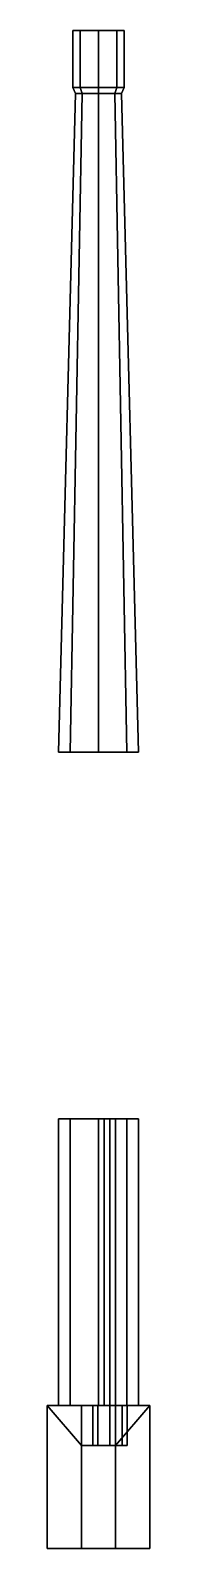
# Model space of a CAD drawing. Extents: x -0.09 to 0.09, y -0.73 to 1.92.
import ezdxf

# ---------------------------------------------------------------- set-up
doc = ezdxf.new("R2010")
doc.units = 0
doc.layers.add('GUN', color=1, linetype='CONTINUOUS')

msp = doc.modelspace()

# ---------------------------------------------------------------- linework, layer by layer
at = {"layer": 'GUN'}
for points in [[(-0.0318, 1.92, 0.0318), (-0.045, 1.92), (-0.045, 1.82), (-0.0318, 1.82, 0.0318)], [(-0.045, 1.92), (-0.0318, 1.92, -0.0318), (-0.0318, 1.82, -0.0318), (-0.045, 1.82)], [(0.0318, 1.92, 0.0318), (-0.045, 1.92), (-0.0318, 1.92, 0.0318), (0, 1.92, 0.045)], [(0.045, 1.92), (-0.0318, 1.92, -0.0318), (-0.045, 1.92), (0.0318, 1.92, 0.0318)], [(0, 1.92, 0.045), (-0.0318, 1.92, 0.0318), (-0.0318, 1.82, 0.0318), (0, 1.82, 0.045)], [(-0.0318, 1.92, -0.0318), (0, 1.92, -0.045), (0, 1.82, -0.045), (-0.0318, 1.82, -0.0318)], [(0.0318, 1.92, -0.0318), (0, 1.92, -0.045), (-0.0318, 1.92, -0.0318), (0.045, 1.92)], [(0.0318, 1.92, 0.0318), (0, 1.92, 0.045), (0, 1.82, 0.045), (0.0318, 1.82, 0.0318)], [(0, 1.92, -0.045), (0.0318, 1.92, -0.0318), (0.0318, 1.82, -0.0318), (0, 1.82, -0.045)], [(0.045, 1.92), (0.0318, 1.92, 0.0318), (0.0318, 1.82, 0.0318), (0.045, 1.82)], [(0.0318, 1.92, -0.0318), (0.045, 1.92), (0.045, 1.82), (0.0318, 1.82, -0.0318)], [(-0.0495, 0.66, -0.0495), (-0.07, 0.66), (-0.04, 1.81), (-0.0283, 1.81, -0.0283)], [(-0.07, 0.66), (-0.0495, 0.66, 0.0495), (-0.0283, 1.81, 0.0283), (-0.04, 1.81)], [(0, 0.66, -0.07), (-0.0495, 0.66, -0.0495), (-0.0283, 1.81, -0.0283), (0, 1.81, -0.04)], [(-0.0495, 0.66, 0.0495), (0, 0.66, 0.07), (0, 1.81, 0.04), (-0.0283, 1.81, 0.0283)], [(-0.0283, 1.81, -0.0283), (-0.04, 1.81), (-0.045, 1.82), (-0.0318, 1.82, -0.0318)], [(-0.04, 1.81), (-0.0283, 1.81, 0.0283), (-0.0318, 1.82, 0.0318), (-0.045, 1.82)], [(0, 1.81, -0.04), (-0.0283, 1.81, -0.0283), (-0.0318, 1.82, -0.0318), (0, 1.82, -0.045)], [(-0.0283, 1.81, 0.0283), (0, 1.81, 0.04), (0, 1.82, 0.045), (-0.0318, 1.82, 0.0318)], [(0.0283, 1.81, -0.0283), (0, 1.81, -0.04), (0, 1.82, -0.045), (0.0318, 1.82, -0.0318)], [(0, 1.81, 0.04), (0.0283, 1.81, 0.0283), (0.0318, 1.82, 0.0318), (0, 1.82, 0.045)], [(0.0495, 0.66, -0.0495), (0, 0.66, -0.07), (0, 1.81, -0.04), (0.0283, 1.81, -0.0283)], [(0, 0.66, 0.07), (0.0495, 0.66, 0.0495), (0.0283, 1.81, 0.0283), (0, 1.81, 0.04)], [(0.04, 1.81), (0.0283, 1.81, -0.0283), (0.0318, 1.82, -0.0318), (0.045, 1.82)], [(0.0283, 1.81, 0.0283), (0.04, 1.81), (0.045, 1.82), (0.0318, 1.82, 0.0318)], [(0.07, 0.66), (0.0495, 0.66, -0.0495), (0.0283, 1.81, -0.0283), (0.04, 1.81)], [(0.0495, 0.66, 0.0495), (0.07, 0.66), (0.04, 1.81), (0.0283, 1.81, 0.0283)], [(-0.0495, 0.02, 0.0495), (-0.07, 0.02), (-0.07, -0.48), (-0.0495, -0.48, 0.0495)], [(-0.07, 0.02), (-0.0495, 0.02, -0.0495), (-0.0495, -0.48, -0.0495), (-0.07, -0.48)], [(0, 0.02, 0.07), (-0.0495, 0.02, 0.0495), (-0.0495, -0.48, 0.0495), (0, -0.48, 0.07)], [(-0.0495, 0.02, -0.0495), (0, 0.02, -0.07), (0, -0.48, -0.07), (-0.0495, -0.48, -0.0495)], [(0.0495, 0.02, 0.0495), (0, 0.02, 0.07), (0, -0.48, 0.07), (0.0495, -0.48, 0.0495)], [(0, 0.02, -0.07), (0.0495, 0.02, -0.0495), (0.0495, -0.48, -0.0495), (0, -0.48, -0.07)], [(0.02, 0.02, 0.16), (0.01, 0.02, 0.15), (0.01, -0.48, 0.15), (0.02, -0.48, 0.16)], [(0.01, 0.02, 0.15), (0.02, 0.02, 0.14), (0.02, -0.48, 0.14), (0.01, -0.48, 0.15)], [(0.03, 0.02, 0.15), (0.02, 0.02, 0.16), (0.02, -0.48, 0.16), (0.03, -0.48, 0.15)], [(0.02, 0.02, 0.14), (0.03, 0.02, 0.15), (0.03, -0.48, 0.15), (0.02, -0.48, 0.14)], [(0.07, 0.02), (0.0495, 0.02, 0.0495), (0.0495, -0.48, 0.0495), (0.07, -0.48)], [(0.0495, 0.02, -0.0495), (0.07, 0.02), (0.07, -0.48), (0.0495, -0.48, -0.0495)], [(-0.09, -0.48, -0.1), (-0.09, -0.73, -0.1), (-0.09, -0.73, 0.14), (-0.09, -0.48, 0.14)], [(-0.09, -0.48, 0.14), (-0.09, -0.73, 0.14), (-0.03, -0.73, 0.14), (-0.03, -0.55, 0.14)], [(0.09, -0.48, -0.1), (0.03, -0.48, -0.17), (-0.03, -0.48, -0.17), (-0.09, -0.48, -0.1)], [(-0.03, -0.48, -0.17), (-0.03, -0.73, -0.17), (-0.09, -0.73, -0.1), (-0.09, -0.48, -0.1)], [(0.09, -0.48, 0.14), (0.09, -0.48, -0.1), (-0.09, -0.48, -0.1), (-0.09, -0.48, 0.14)], [(-0.09, -0.48, 0.14), (-0.03, -0.55, 0.14), (0.03, -0.55, 0.14), (0.09, -0.48, 0.14)], [(0.03, -0.48, -0.17), (0.03, -0.73, -0.17), (-0.03, -0.73, -0.17), (-0.03, -0.48, -0.17)], [(-0.01, -0.48, 0.14), (-0.01, -0.55, 0.14), (-0.01, -0.55, 0.15), (-0.01, -0.48, 0.15)], [(0.05, -0.48, 0.15), (0.05, -0.48, 0.14), (-0.01, -0.48, 0.14), (-0.01, -0.48, 0.15)], [(-0.0012, -0.48, 0.1712), (-0.01, -0.48, 0.15), (-0.01, -0.55, 0.15), (-0.0012, -0.55, 0.1712)], [(0.0412, -0.48, 0.1712), (0.05, -0.48, 0.15), (-0.01, -0.48, 0.15), (-0.0012, -0.48, 0.1712)], [(0.02, -0.48, 0.18), (-0.0012, -0.48, 0.1712), (-0.0012, -0.55, 0.1712), (0.02, -0.55, 0.18)], [(0.02, -0.48, 0.18), (0.0412, -0.48, 0.1712), (-0.0012, -0.48, 0.1712), (0.02, -0.48, 0.18)], [(0.0412, -0.48, 0.1712), (0.02, -0.48, 0.18), (0.02, -0.55, 0.18), (0.0412, -0.55, 0.1712)], [(0.03, -0.55, 0.14), (0.03, -0.73, 0.14), (0.09, -0.73, 0.14), (0.09, -0.48, 0.14)], [(0.09, -0.73, -0.1), (0.03, -0.73, -0.17), (0.03, -0.48, -0.17), (0.09, -0.48, -0.1)], [(0.05, -0.48, 0.15), (0.0412, -0.48, 0.1712), (0.0412, -0.55, 0.1712), (0.05, -0.55, 0.15)], [(0.05, -0.55, 0.15), (0.05, -0.55, 0.14), (0.05, -0.48, 0.14), (0.05, -0.48, 0.15)], [(0.09, -0.73, 0.14), (0.09, -0.73, -0.1), (0.09, -0.48, -0.1), (0.09, -0.48, 0.14)], [(-0.03, -0.73, 0.14), (-0.03, -0.73, -0.1), (-0.03, -0.55, -0.1), (-0.03, -0.55, 0.14)], [(-0.03, -0.55, -0.1), (-0.03, -0.73, -0.1), (0.03, -0.73, -0.1), (0.03, -0.55, -0.1)], [(-0.03, -0.55, 0.14), (-0.03, -0.55, -0.1), (0.03, -0.55, -0.1), (0.03, -0.55, 0.14)], [(-0.01, -0.55, 0.15), (-0.01, -0.55, 0.14), (0.05, -0.55, 0.14), (0.05, -0.55, 0.15)], [(-0.0012, -0.55, 0.1712), (-0.01, -0.55, 0.15), (0.05, -0.55, 0.15), (0.0412, -0.55, 0.1712)], [(0.02, -0.55, 0.18), (-0.0012, -0.55, 0.1712), (0.0412, -0.55, 0.1712), (0.02, -0.55, 0.18)], [(0.03, -0.55, -0.1), (0.03, -0.73, -0.1), (0.03, -0.73, 0.14), (0.03, -0.55, 0.14)], [(-0.09, -0.73, 0.14), (-0.09, -0.73, -0.1), (-0.03, -0.73, -0.1), (-0.03, -0.73, 0.14)], [(-0.09, -0.73, -0.1), (-0.03, -0.73, -0.17), (0.03, -0.73, -0.17), (0.09, -0.73, -0.1)], [(0.03, -0.73, 0.14), (0.03, -0.73, -0.1), (0.09, -0.73, -0.1), (0.09, -0.73, 0.14)]]:
    msp.add_3dface(points, dxfattribs=at)

doc.saveas('drawing.dxf')
